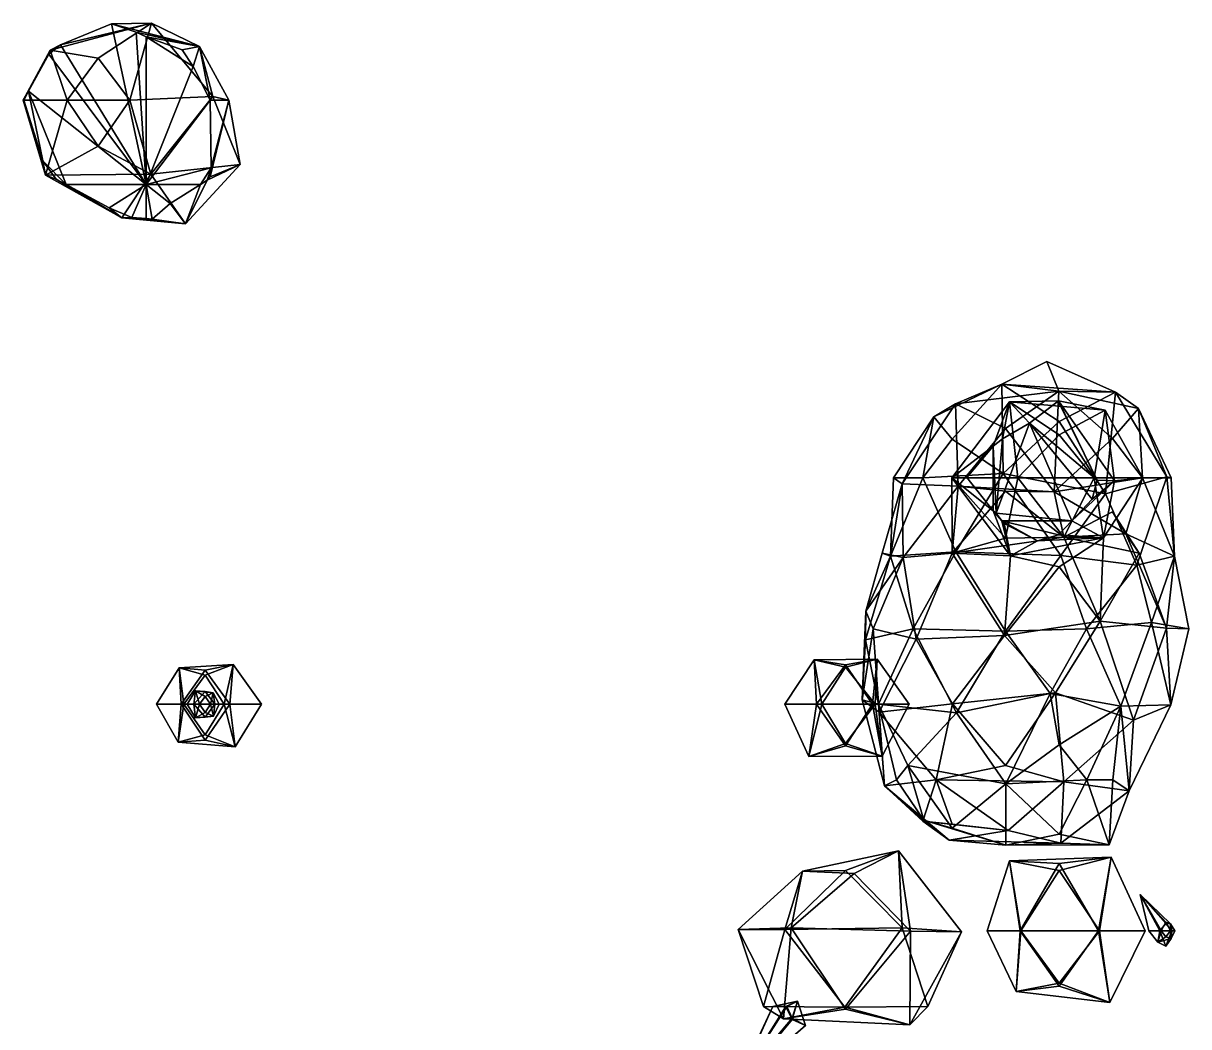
# Model space of a CAD drawing. Extents: x 290095 to 295679, y 4553756 to 4561441.
# Drawn here: x 291591 to 291866.1, y 4554269.5 to 4554506.2 of the extents above; entities that cross this region are included whole.
import ezdxf

# ---------------------------------------------------------------- set-up
doc = ezdxf.new("R2010")
doc.units = 0
doc.layers.add('Au_ppm_Pref_-_0_5', color=7, linetype='CONTINUOUS')

msp = doc.modelspace()

# ---------------------------------------------------------------- linework, layer by layer
at = {"layer": 'Au_ppm_Pref_-_0_5'}
for points in [[(291621.32, 4554506.21, 1870.92), (291599.79, 4554501.14, 1873.28), (291597.41, 4554499.85, 1872.29)], [(291608.73, 4554497.97, 1867.58), (291621.32, 4554506.21, 1870.92), (291597.41, 4554499.85, 1872.29)], [(291621.32, 4554506.21, 1870.92), (291611.83, 4554506.11, 1875.64), (291599.79, 4554501.14, 1873.28)], [(291599.79, 4554501.14, 1873.28), (291611.83, 4554506.11, 1875.64), (291620, 4554468.19, 1875.27)], [(291616.18, 4554488.06, 1867.37), (291621.32, 4554506.21, 1870.92), (291608.73, 4554497.97, 1867.58)], [(291611.83, 4554506.11, 1875.64), (291621.32, 4554506.21, 1870.92), (291632.61, 4554500.7, 1875.72)], [(291611.83, 4554506.11, 1875.64), (291617.68, 4554504.1, 1876.57), (291620, 4554468.19, 1875.27)], [(291611.83, 4554506.11, 1875.64), (291632.61, 4554500.7, 1875.72), (291617.68, 4554504.1, 1876.57)], [(291635.74, 4554488.94, 1869.77), (291621.32, 4554506.21, 1870.92), (291616.18, 4554488.06, 1867.37)], [(291632.61, 4554500.7, 1875.72), (291621.32, 4554506.21, 1870.92), (291635.74, 4554488.94, 1869.77)], [(291617.68, 4554504.1, 1876.57), (291620, 4554503, 1876.93), (291620, 4554468.19, 1875.27)], [(291632.61, 4554500.7, 1875.72), (291620, 4554503, 1876.93), (291617.68, 4554504.1, 1876.57)], [(291628.54, 4554499.94, 1877.39), (291631.1, 4554496.03, 1877.38), (291620, 4554503, 1876.93)], [(291620, 4554468.19, 1875.27), (291620, 4554503, 1876.93), (291631.1, 4554496.03, 1877.38)], [(291632.61, 4554500.7, 1875.72), (291628.54, 4554499.94, 1877.39), (291620, 4554503, 1876.93)], [(291597.05, 4554498.89, 1872.69), (291599.79, 4554501.14, 1873.28), (291620, 4554468.19, 1875.27)], [(291597.41, 4554499.85, 1872.29), (291599.79, 4554501.14, 1873.28), (291597.05, 4554498.89, 1872.69)], [(291628.54, 4554499.94, 1877.39), (291632.61, 4554500.7, 1875.72), (291631.1, 4554496.03, 1877.38)], [(291635.16, 4554488.06, 1877.29), (291631.1, 4554496.03, 1877.38), (291632.61, 4554500.7, 1875.72)], [(291635.16, 4554488.06, 1877.29), (291632.61, 4554500.7, 1875.72), (291639.56, 4554488.06, 1875.35)], [(291632.61, 4554500.7, 1875.72), (291635.74, 4554488.94, 1869.77), (291639.56, 4554488.06, 1875.35)], [(291597.41, 4554499.85, 1872.29), (291592.28, 4554490.19, 1871.44), (291591.04, 4554488.06, 1870.89)], [(291597.41, 4554499.85, 1872.29), (291591.04, 4554488.06, 1870.89), (291601.41, 4554488.06, 1867.44)], [(291597.41, 4554499.85, 1872.29), (291597.05, 4554498.89, 1872.69), (291592.28, 4554490.19, 1871.44)], [(291620, 4554468.19, 1875.27), (291592.28, 4554490.19, 1871.44), (291597.05, 4554498.89, 1872.69)], [(291597.41, 4554499.85, 1872.29), (291601.41, 4554488.06, 1867.44), (291608.73, 4554497.97, 1867.58)], [(291616.18, 4554488.06, 1867.37), (291608.73, 4554497.97, 1867.58), (291601.41, 4554488.06, 1867.44)], [(291631.1, 4554496.03, 1877.38), (291635.16, 4554488.06, 1877.29), (291620, 4554468.19, 1875.27)], [(291592.28, 4554490.19, 1871.44), (291591.17, 4554488.05, 1871.34), (291591.04, 4554488.06, 1870.89)], [(291592.28, 4554490.19, 1871.44), (291595.62, 4554473.74, 1872.15), (291591.17, 4554488.05, 1871.34)], [(291592.28, 4554490.19, 1871.44), (291601.19, 4554468.19, 1872.94), (291595.62, 4554473.74, 1872.15)], [(291620, 4554468.19, 1875.27), (291601.19, 4554468.19, 1872.94), (291592.28, 4554490.19, 1871.44)], [(291591.17, 4554488.05, 1871.34), (291595.62, 4554473.74, 1872.15), (291591.04, 4554488.06, 1870.89)], [(291596.26, 4554470.38, 1870.94), (291591.04, 4554488.06, 1870.89), (291595.62, 4554473.74, 1872.15)], [(291591.04, 4554488.06, 1870.89), (291596.26, 4554470.38, 1870.94), (291601.41, 4554488.06, 1867.44)], [(291596.26, 4554470.38, 1870.94), (291608.73, 4554477.2, 1867.27), (291601.41, 4554488.06, 1867.44)], [(291616.18, 4554488.06, 1867.37), (291601.41, 4554488.06, 1867.44), (291608.73, 4554477.2, 1867.27)], [(291616.18, 4554488.06, 1867.37), (291608.73, 4554477.2, 1867.27), (291621.17, 4554470.58, 1868.27)], [(291621.17, 4554470.58, 1868.27), (291635.74, 4554488.94, 1869.77), (291616.18, 4554488.06, 1867.37)], [(291620, 4554468.19, 1875.27), (291635.16, 4554488.06, 1877.29), (291635.36, 4554472.13, 1876.55)], [(291635.74, 4554488.94, 1869.77), (291621.17, 4554470.58, 1868.27), (291642.24, 4554472.89, 1870.89)], [(291635.14, 4554470.02, 1876.43), (291635.36, 4554472.13, 1876.55), (291639.56, 4554488.06, 1875.35)], [(291635.14, 4554470.02, 1876.43), (291639.56, 4554488.06, 1875.35), (291642.24, 4554472.89, 1870.89)], [(291635.16, 4554488.06, 1877.29), (291639.56, 4554488.06, 1875.35), (291635.36, 4554472.13, 1876.55)], [(291635.74, 4554488.94, 1869.77), (291642.24, 4554472.89, 1870.89), (291639.56, 4554488.06, 1875.35)], [(291596.26, 4554470.38, 1870.94), (291621.17, 4554470.58, 1868.27), (291608.73, 4554477.2, 1867.27)], [(291595.62, 4554473.74, 1872.15), (291601.19, 4554468.19, 1872.94), (291598.76, 4554469.45, 1872.62)], [(291598.76, 4554469.45, 1872.62), (291596.26, 4554470.38, 1870.94), (291595.62, 4554473.74, 1872.15)], [(291629.35, 4554458.9, 1870.89), (291642.24, 4554472.89, 1870.89), (291621.17, 4554470.58, 1868.27)], [(291629.35, 4554458.9, 1870.89), (291634.42, 4554469.17, 1876.34), (291642.24, 4554472.89, 1870.89)], [(291635.14, 4554470.02, 1876.43), (291642.24, 4554472.89, 1870.89), (291634.42, 4554469.17, 1876.34)], [(291596.26, 4554470.38, 1870.94), (291614.31, 4554460.32, 1870.89), (291621.17, 4554470.58, 1868.27)], [(291598.76, 4554469.45, 1872.62), (291614.31, 4554460.32, 1870.89), (291596.26, 4554470.38, 1870.94)], [(291614.31, 4554460.32, 1870.89), (291629.35, 4554458.9, 1870.89), (291621.17, 4554470.58, 1868.27)], [(291620, 4554468.19, 1875.27), (291635.36, 4554472.13, 1876.55), (291632.83, 4554468.19, 1876.18)], [(291635.36, 4554472.13, 1876.55), (291634.42, 4554469.17, 1876.34), (291632.83, 4554468.19, 1876.18)], [(291635.14, 4554470.02, 1876.43), (291634.42, 4554469.17, 1876.34), (291635.36, 4554472.13, 1876.55)], [(291601.19, 4554468.19, 1872.94), (291614.31, 4554460.32, 1870.89), (291598.76, 4554469.45, 1872.62)], [(291611.29, 4554462.68, 1873.35), (291601.19, 4554468.19, 1872.94), (291620, 4554468.19, 1875.27)], [(291611.29, 4554462.68, 1873.35), (291614.31, 4554460.32, 1870.89), (291601.19, 4554468.19, 1872.94)], [(291616.64, 4554460.41, 1873.66), (291611.29, 4554462.68, 1873.35), (291620, 4554468.19, 1875.27)], [(291620, 4554460.14, 1874.04), (291616.64, 4554460.41, 1873.66), (291620, 4554468.19, 1875.27)], [(291621.47, 4554460.02, 1874.23), (291620, 4554460.14, 1874.04), (291620, 4554468.19, 1875.27)], [(291625.68, 4554463.68, 1875.39), (291621.47, 4554460.02, 1874.23), (291620, 4554468.19, 1875.27)], [(291632.83, 4554468.19, 1876.18), (291625.68, 4554463.68, 1875.39), (291620, 4554468.19, 1875.27)], [(291625.68, 4554463.68, 1875.39), (291632.83, 4554468.19, 1876.18), (291629.35, 4554458.9, 1870.89)], [(291629.35, 4554458.9, 1870.89), (291632.83, 4554468.19, 1876.18), (291634.42, 4554469.17, 1876.34)], [(291614.31, 4554460.32, 1870.89), (291611.29, 4554462.68, 1873.35), (291616.64, 4554460.41, 1873.66)], [(291629.35, 4554458.9, 1870.89), (291621.47, 4554460.02, 1874.23), (291625.68, 4554463.68, 1875.39)], [(291614.31, 4554460.32, 1870.89), (291616.64, 4554460.41, 1873.66), (291629.35, 4554458.9, 1870.89)], [(291616.64, 4554460.41, 1873.66), (291620, 4554460.14, 1874.04), (291629.35, 4554458.9, 1870.89)], [(291620, 4554460.14, 1874.04), (291621.47, 4554460.02, 1874.23), (291629.35, 4554458.9, 1870.89)], [(291832.62, 4554426.39, 1866.32), (291835.49, 4554419.42, 1872.3), (291821.99, 4554421.06, 1863.96)], [(291832.62, 4554426.39, 1866.32), (291821.99, 4554421.06, 1863.96), (291848.87, 4554419.2, 1864.2)], [(291835.49, 4554419.42, 1872.3), (291832.62, 4554426.39, 1866.32), (291848.87, 4554419.2, 1864.2)], [(291811.11, 4554416.42, 1870.69), (291805.95, 4554413.34, 1864.95), (291821.99, 4554421.06, 1863.96)], [(291810.31, 4554408.11, 1861.9), (291821.99, 4554421.06, 1863.96), (291805.95, 4554413.34, 1864.95)], [(291822.33, 4554399.95, 1860.96), (291821.99, 4554421.06, 1863.96), (291810.31, 4554408.11, 1861.9)], [(291821.99, 4554421.06, 1863.96), (291835.49, 4554419.42, 1872.3), (291811.11, 4554416.42, 1870.69)], [(291835.51, 4554412.24, 1860.52), (291821.99, 4554421.06, 1863.96), (291822.33, 4554399.95, 1860.96)], [(291821.99, 4554421.06, 1863.96), (291835.51, 4554412.24, 1860.52), (291848.87, 4554419.2, 1864.2)], [(291835.49, 4554419.42, 1872.3), (291822.91, 4554410.6, 1874.76), (291811.11, 4554416.42, 1870.69)], [(291834.4, 4554395.68, 1875.1), (291822.91, 4554410.6, 1874.76), (291835.49, 4554419.42, 1872.3)], [(291834.4, 4554395.68, 1875.1), (291835.49, 4554419.42, 1872.3), (291848.11, 4554408.28, 1873.99)], [(291848.11, 4554408.28, 1873.99), (291835.49, 4554419.42, 1872.3), (291854.26, 4554415.29, 1869.93)], [(291854.26, 4554415.29, 1869.93), (291835.49, 4554419.42, 1872.3), (291848.87, 4554419.2, 1864.2)], [(291846.49, 4554395.18, 1861.04), (291848.87, 4554419.2, 1864.2), (291835.51, 4554412.24, 1860.52)], [(291860.98, 4554399.23, 1864.91), (291848.87, 4554419.2, 1864.2), (291846.49, 4554395.18, 1861.04)], [(291854.26, 4554415.29, 1869.93), (291848.87, 4554419.2, 1864.2), (291860.98, 4554399.23, 1864.91)], [(291798.5, 4554397.54, 1870.34), (291811.11, 4554416.42, 1870.69), (291811.68, 4554397, 1876.24)], [(291811.11, 4554416.42, 1870.69), (291798.5, 4554397.54, 1870.34), (291805.95, 4554413.34, 1864.95)], [(291810.24, 4554399, 1888.71), (291823.85, 4554416.9, 1888.63), (291820, 4554406.41, 1891.64)], [(291825.76, 4554398.97, 1884.11), (291823.85, 4554416.9, 1888.63), (291810.24, 4554399, 1888.71)], [(291811.11, 4554416.42, 1870.69), (291822.91, 4554410.6, 1874.76), (291811.68, 4554397, 1876.24)], [(291820, 4554406.41, 1891.64), (291823.85, 4554416.9, 1888.63), (291822.15, 4554408.19, 1892.2)], [(291822.15, 4554408.19, 1892.2), (291823.85, 4554416.9, 1888.63), (291828.51, 4554411.85, 1893.86)], [(291823.85, 4554416.9, 1888.63), (291835.38, 4554417.16, 1894.94), (291828.51, 4554411.85, 1893.86)], [(291835.38, 4554417.16, 1894.94), (291823.85, 4554416.9, 1888.63), (291846.39, 4554414.89, 1889.96)], [(291825.76, 4554398.97, 1884.11), (291835.51, 4554409.08, 1885.34), (291823.85, 4554416.9, 1888.63)], [(291835.51, 4554409.08, 1885.34), (291846.39, 4554414.89, 1889.96), (291823.85, 4554416.9, 1888.63)], [(291828.51, 4554411.85, 1893.86), (291835.38, 4554417.16, 1894.94), (291835.3, 4554417.07, 1894.94)], [(291844.54, 4554398.39, 1895.06), (291828.51, 4554411.85, 1893.86), (291835.3, 4554417.07, 1894.94)], [(291835.3, 4554417.07, 1894.94), (291835.38, 4554417.16, 1894.94), (291844.54, 4554398.39, 1895.06)], [(291835.38, 4554417.16, 1894.94), (291848.6, 4554398.26, 1894.92), (291844.54, 4554398.39, 1895.06)], [(291846.39, 4554414.89, 1889.96), (291848.6, 4554398.26, 1894.92), (291835.38, 4554417.16, 1894.94)], [(291855.25, 4554398.97, 1874.25), (291848.11, 4554408.28, 1873.99), (291854.26, 4554415.29, 1869.93)], [(291855.25, 4554398.97, 1874.25), (291854.26, 4554415.29, 1869.93), (291861.99, 4554398.97, 1870.89)], [(291861.99, 4554398.97, 1870.89), (291854.26, 4554415.29, 1869.93), (291860.98, 4554399.23, 1864.91)], [(291796.46, 4554398.97, 1864.95), (291805.95, 4554413.34, 1864.95), (291798.5, 4554397.54, 1870.34)], [(291796.46, 4554398.97, 1864.95), (291803.36, 4554398.97, 1861.67), (291805.95, 4554413.34, 1864.95)], [(291805.95, 4554413.34, 1864.95), (291803.36, 4554398.97, 1861.67), (291810.31, 4554408.11, 1861.9)], [(291846.49, 4554395.18, 1861.04), (291835.51, 4554412.24, 1860.52), (291822.33, 4554399.95, 1860.96)], [(291843.81, 4554398.97, 1884.79), (291846.39, 4554414.89, 1889.96), (291835.51, 4554409.08, 1885.34)], [(291843.81, 4554398.97, 1884.79), (291855.33, 4554398.97, 1888.71), (291846.39, 4554414.89, 1889.96)], [(291846.39, 4554414.89, 1889.96), (291855.33, 4554398.97, 1888.71), (291848.6, 4554398.26, 1894.92)], [(291834.4, 4554395.68, 1875.1), (291811.68, 4554397, 1876.24), (291822.91, 4554410.6, 1874.76)], [(291838.52, 4554388.82, 1893.84), (291820.66, 4554390.61, 1891.8), (291828.51, 4554411.85, 1893.86)], [(291820.66, 4554390.61, 1891.8), (291822.15, 4554408.19, 1892.2), (291828.51, 4554411.85, 1893.86)], [(291843.32, 4554393.94, 1894.68), (291838.52, 4554388.82, 1893.84), (291828.51, 4554411.85, 1893.86)], [(291843.32, 4554393.94, 1894.68), (291828.51, 4554411.85, 1893.86), (291844.54, 4554398.39, 1895.06)], [(291810.31, 4554408.11, 1861.9), (291803.36, 4554398.97, 1861.67), (291822.33, 4554399.95, 1860.96)], [(291820, 4554406.41, 1891.64), (291822.15, 4554408.19, 1892.2), (291820.66, 4554390.61, 1891.8)], [(291843.81, 4554398.97, 1884.79), (291835.51, 4554409.08, 1885.34), (291825.76, 4554398.97, 1884.11)], [(291834.4, 4554395.68, 1875.1), (291848.11, 4554408.28, 1873.99), (291855.25, 4554398.97, 1874.25)], [(291813.76, 4554399.06, 1891.2), (291810.24, 4554399, 1888.71), (291820, 4554406.41, 1891.64)], [(291813.76, 4554399.06, 1891.2), (291820, 4554406.41, 1891.64), (291820, 4554391.19, 1891.62)], [(291820, 4554391.19, 1891.62), (291820, 4554406.41, 1891.64), (291820.66, 4554390.61, 1891.8)], [(291795.73, 4554380.45, 1864.16), (291796.46, 4554398.97, 1864.95), (291798.5, 4554397.54, 1870.34)], [(291796.46, 4554398.97, 1864.95), (291795.73, 4554380.45, 1864.16), (291803.36, 4554398.97, 1861.67)], [(291811.19, 4554381.49, 1860.68), (291803.36, 4554398.97, 1861.67), (291795.73, 4554380.45, 1864.16)], [(291822.33, 4554399.95, 1860.96), (291803.36, 4554398.97, 1861.67), (291811.19, 4554381.49, 1860.68)], [(291813.76, 4554399.06, 1891.2), (291820, 4554391.19, 1891.62), (291810.24, 4554399, 1888.71)], [(291820, 4554391.19, 1891.62), (291824.07, 4554380.56, 1889.14), (291810.24, 4554399, 1888.71)], [(291825.76, 4554398.97, 1884.11), (291810.24, 4554399, 1888.71), (291822.91, 4554384.71, 1887.52)], [(291810.3, 4554381.16, 1882.76), (291822.91, 4554384.71, 1887.52), (291810.24, 4554399, 1888.71)], [(291810.3, 4554381.16, 1882.76), (291810.24, 4554399, 1888.71), (291824.07, 4554380.56, 1889.14)], [(291822.33, 4554399.95, 1860.96), (291811.19, 4554381.49, 1860.68), (291835.91, 4554380.62, 1860.99)], [(291846.49, 4554395.18, 1861.04), (291822.33, 4554399.95, 1860.96), (291835.91, 4554380.62, 1860.99)], [(291836.66, 4554384.93, 1882.54), (291825.76, 4554398.97, 1884.11), (291822.91, 4554384.71, 1887.52)], [(291843.81, 4554398.97, 1884.79), (291825.76, 4554398.97, 1884.11), (291836.66, 4554384.93, 1882.54)], [(291834.4, 4554395.68, 1875.1), (291855.25, 4554398.97, 1874.25), (291851.26, 4554385.75, 1876.83)], [(291843.81, 4554398.97, 1884.79), (291836.66, 4554384.93, 1882.54), (291845.99, 4554384.79, 1888.92)], [(291843.81, 4554398.97, 1884.79), (291845.99, 4554384.79, 1888.92), (291855.33, 4554398.97, 1888.71)], [(291845.99, 4554384.79, 1888.92), (291848.6, 4554398.26, 1894.92), (291855.33, 4554398.97, 1888.71)], [(291846.49, 4554395.18, 1861.04), (291853.92, 4554378.39, 1863.06), (291860.98, 4554399.23, 1864.91)], [(291851.26, 4554385.75, 1876.83), (291855.25, 4554398.97, 1874.25), (291862.77, 4554380.49, 1870.68)], [(291862.77, 4554380.49, 1870.68), (291860.98, 4554399.23, 1864.91), (291853.92, 4554378.39, 1863.06)], [(291855.25, 4554398.97, 1874.25), (291861.99, 4554398.97, 1870.89), (291862.77, 4554380.49, 1870.68)], [(291861.99, 4554398.97, 1870.89), (291860.98, 4554399.23, 1864.91), (291862.77, 4554380.49, 1870.68)], [(291798.5, 4554397.54, 1870.34), (291798.72, 4554380.19, 1876.5), (291793.78, 4554381.15, 1870.89)], [(291798.5, 4554397.54, 1870.34), (291793.78, 4554381.15, 1870.89), (291795.73, 4554380.45, 1864.16)], [(291811.68, 4554397, 1876.24), (291798.72, 4554380.19, 1876.5), (291798.5, 4554397.54, 1870.34)], [(291811.68, 4554397, 1876.24), (291810.3, 4554381.16, 1882.76), (291798.72, 4554380.19, 1876.5)], [(291822.91, 4554395.82, 1881.72), (291810.3, 4554381.16, 1882.76), (291811.68, 4554397, 1876.24)], [(291836.66, 4554384.93, 1882.54), (291810.3, 4554381.16, 1882.76), (291822.91, 4554395.82, 1881.72)], [(291834.4, 4554395.68, 1875.1), (291822.91, 4554395.82, 1881.72), (291811.68, 4554397, 1876.24)], [(291834.4, 4554395.68, 1875.1), (291836.66, 4554384.93, 1882.54), (291822.91, 4554395.82, 1881.72)], [(291836.66, 4554384.93, 1882.54), (291834.4, 4554395.68, 1875.1), (291851.26, 4554385.75, 1876.83)], [(291838.52, 4554388.82, 1893.84), (291848.6, 4554398.26, 1894.92), (291845.99, 4554384.79, 1888.92)], [(291838.52, 4554388.82, 1893.84), (291843.32, 4554393.94, 1894.68), (291848.6, 4554398.26, 1894.92)], [(291848.6, 4554398.26, 1894.92), (291843.32, 4554393.94, 1894.68), (291844.54, 4554398.39, 1895.06)], [(291846.49, 4554395.18, 1861.04), (291835.91, 4554380.62, 1860.99), (291853.92, 4554378.39, 1863.06)], [(291822.05, 4554388.82, 1891.87), (291824.07, 4554380.56, 1889.14), (291820, 4554391.19, 1891.62)], [(291822.05, 4554388.82, 1891.87), (291820, 4554391.19, 1891.62), (291820.66, 4554390.61, 1891.8)], [(291838.52, 4554388.82, 1893.84), (291822.05, 4554388.82, 1891.87), (291820.66, 4554390.61, 1891.8)], [(291848.11, 4554390.93, 1880.09), (291836.66, 4554384.93, 1882.54), (291851.26, 4554385.75, 1876.83)], [(291848.11, 4554390.93, 1880.09), (291854.43, 4554381.15, 1879.81), (291836.66, 4554384.93, 1882.54)], [(291848.11, 4554390.93, 1880.09), (291851.26, 4554385.75, 1876.83), (291854.43, 4554381.15, 1879.81)], [(291835.37, 4554385.53, 1893.32), (291830.42, 4554384.12, 1892.67), (291822.05, 4554388.82, 1891.87)], [(291830.42, 4554384.12, 1892.67), (291822.56, 4554388.17, 1891.9), (291822.05, 4554388.82, 1891.87)], [(291835.37, 4554385.53, 1893.32), (291822.05, 4554388.82, 1891.87), (291838.52, 4554388.82, 1893.84)], [(291822.56, 4554388.17, 1891.9), (291824.07, 4554380.56, 1889.14), (291822.05, 4554388.82, 1891.87)], [(291824.07, 4554380.56, 1889.14), (291822.56, 4554388.17, 1891.9), (291830.42, 4554384.12, 1892.67)], [(291845.99, 4554384.79, 1888.92), (291835.37, 4554385.53, 1893.32), (291838.52, 4554388.82, 1893.84)], [(291836.66, 4554384.93, 1882.54), (291822.91, 4554384.71, 1887.52), (291810.3, 4554381.16, 1882.76)], [(291845.99, 4554384.79, 1888.92), (291824.07, 4554380.56, 1889.14), (291830.42, 4554384.12, 1892.67)], [(291835.51, 4554377.98, 1883.82), (291824.07, 4554380.56, 1889.14), (291845.99, 4554384.79, 1888.92)], [(291845.99, 4554384.79, 1888.92), (291830.42, 4554384.12, 1892.67), (291835.37, 4554385.53, 1893.32)], [(291835.51, 4554377.98, 1883.82), (291845.99, 4554384.79, 1888.92), (291845.23, 4554365.16, 1882.15)], [(291836.66, 4554384.93, 1882.54), (291845.23, 4554365.16, 1882.15), (291845.99, 4554384.79, 1888.92)], [(291845.23, 4554365.16, 1882.15), (291836.66, 4554384.93, 1882.54), (291854.43, 4554381.15, 1879.81)], [(291854.43, 4554381.15, 1879.81), (291851.26, 4554385.75, 1876.83), (291860.87, 4554363.46, 1877.19)], [(291851.26, 4554385.75, 1876.83), (291862.77, 4554380.49, 1870.68), (291860.87, 4554363.46, 1877.19)], [(291789.95, 4554367.52, 1870.89), (291789.84, 4554360.71, 1865.47), (291795.73, 4554380.45, 1864.16)], [(291801.08, 4554363.34, 1860.59), (291795.73, 4554380.45, 1864.16), (291789.84, 4554360.71, 1865.47)], [(291789.95, 4554367.52, 1870.89), (291793.78, 4554381.15, 1870.89), (291798.72, 4554380.19, 1876.5)], [(291793.78, 4554381.15, 1870.89), (291789.95, 4554367.52, 1870.89), (291795.73, 4554380.45, 1864.16)], [(291789.95, 4554367.52, 1870.89), (291798.72, 4554380.19, 1876.5), (291791.63, 4554363.34, 1875.44)], [(291801.81, 4554360.89, 1881.64), (291791.63, 4554363.34, 1875.44), (291798.72, 4554380.19, 1876.5)], [(291811.19, 4554381.49, 1860.68), (291795.73, 4554380.45, 1864.16), (291801.08, 4554363.34, 1860.59)], [(291798.72, 4554380.19, 1876.5), (291810.3, 4554381.16, 1882.76), (291801.81, 4554360.89, 1881.64)], [(291811.19, 4554381.49, 1860.68), (291801.08, 4554363.34, 1860.59), (291822.86, 4554362.81, 1861.24)], [(291801.81, 4554360.89, 1881.64), (291810.3, 4554381.16, 1882.76), (291822.66, 4554361.72, 1884.74)], [(291810.3, 4554381.16, 1882.76), (291824.07, 4554380.56, 1889.14), (291822.66, 4554361.72, 1884.74)], [(291811.19, 4554381.49, 1860.68), (291822.86, 4554362.81, 1861.24), (291835.91, 4554380.62, 1860.99)], [(291824.07, 4554380.56, 1889.14), (291835.51, 4554377.98, 1883.82), (291822.66, 4554361.72, 1884.74)], [(291835.91, 4554380.62, 1860.99), (291822.86, 4554362.81, 1861.24), (291842.01, 4554363.34, 1861.88)], [(291835.91, 4554380.62, 1860.99), (291842.01, 4554363.34, 1861.88), (291853.92, 4554378.39, 1863.06)], [(291845.23, 4554365.16, 1882.15), (291854.43, 4554381.15, 1879.81), (291860.87, 4554363.46, 1877.19)], [(291857.37, 4554364.81, 1865.19), (291862.77, 4554380.49, 1870.68), (291853.92, 4554378.39, 1863.06)], [(291866.12, 4554363.34, 1870.89), (291862.77, 4554380.49, 1870.68), (291857.37, 4554364.81, 1865.19)], [(291862.77, 4554380.49, 1870.68), (291866.12, 4554363.34, 1870.89), (291860.87, 4554363.46, 1877.19)], [(291822.66, 4554361.72, 1884.74), (291835.51, 4554377.98, 1883.82), (291845.23, 4554365.16, 1882.15)], [(291857.37, 4554364.81, 1865.19), (291853.92, 4554378.39, 1863.06), (291842.01, 4554363.34, 1861.88)], [(291789.01, 4554346.6, 1870.79), (291789.95, 4554367.52, 1870.89), (291791.63, 4554363.34, 1875.44)], [(291789.95, 4554367.52, 1870.89), (291789.01, 4554346.6, 1870.79), (291789.84, 4554360.71, 1865.47)], [(291789.01, 4554346.6, 1870.79), (291791.63, 4554363.34, 1875.44), (291793.07, 4554343.66, 1877.81)], [(291792.94, 4554345.58, 1863.61), (291801.08, 4554363.34, 1860.59), (291789.84, 4554360.71, 1865.47)], [(291801.81, 4554360.89, 1881.64), (291793.07, 4554343.66, 1877.81), (291791.63, 4554363.34, 1875.44)], [(291811.28, 4554343.5, 1859.56), (291801.08, 4554363.34, 1860.59), (291792.94, 4554345.58, 1863.61)], [(291822.86, 4554362.81, 1861.24), (291801.08, 4554363.34, 1860.59), (291811.28, 4554343.5, 1859.56)], [(291833.46, 4554348.11, 1860.84), (291822.86, 4554362.81, 1861.24), (291811.28, 4554343.5, 1859.56)], [(291822.66, 4554361.72, 1884.74), (291845.23, 4554365.16, 1882.15), (291834.65, 4554348.21, 1881.78)], [(291833.46, 4554348.11, 1860.84), (291842.01, 4554363.34, 1861.88), (291822.86, 4554362.81, 1861.24)], [(291833.46, 4554348.11, 1860.84), (291850.12, 4554345.12, 1863.96), (291842.01, 4554363.34, 1861.88)], [(291853.08, 4554341.79, 1877.98), (291834.65, 4554348.21, 1881.78), (291845.23, 4554365.16, 1882.15)], [(291842.01, 4554363.34, 1861.88), (291850.12, 4554345.12, 1863.96), (291857.37, 4554364.81, 1865.19)], [(291853.08, 4554341.79, 1877.98), (291845.23, 4554365.16, 1882.15), (291860.87, 4554363.46, 1877.19)], [(291861.89, 4554345.36, 1870.5), (291857.37, 4554364.81, 1865.19), (291850.12, 4554345.12, 1863.96)], [(291860.87, 4554363.46, 1877.19), (291861.89, 4554345.36, 1870.5), (291853.08, 4554341.79, 1877.98)], [(291857.37, 4554364.81, 1865.19), (291861.89, 4554345.36, 1870.5), (291866.12, 4554363.34, 1870.89)], [(291860.87, 4554363.46, 1877.19), (291866.12, 4554363.34, 1870.89), (291861.89, 4554345.36, 1870.5)], [(291792.94, 4554345.58, 1863.61), (291789.84, 4554360.71, 1865.47), (291789.01, 4554346.6, 1870.79)], [(291810.39, 4554345.65, 1882.38), (291793.07, 4554343.66, 1877.81), (291801.81, 4554360.89, 1881.64)], [(291810.39, 4554345.65, 1882.38), (291801.81, 4554360.89, 1881.64), (291822.66, 4554361.72, 1884.74)], [(291834.65, 4554348.21, 1881.78), (291810.39, 4554345.65, 1882.38), (291822.66, 4554361.72, 1884.74)], [(291627.82, 4554354.15, 1752.1), (291640.54, 4554354.88, 1752.1), (291633.93, 4554352.4, 1754.39)], [(291640.54, 4554354.88, 1752.1), (291627.82, 4554354.15, 1752.1), (291633.93, 4554353.6, 1749.41)], [(291640.54, 4554354.88, 1752.1), (291638.45, 4554345.52, 1754.23), (291633.93, 4554352.4, 1754.39)], [(291640.54, 4554354.88, 1752.1), (291633.93, 4554353.6, 1749.41), (291639.76, 4554345.52, 1749.35)], [(291640.54, 4554354.88, 1752.1), (291647.25, 4554345.52, 1752.1), (291638.45, 4554345.52, 1754.23)], [(291647.25, 4554345.52, 1752.1), (291640.54, 4554354.88, 1752.1), (291639.76, 4554345.52, 1749.35)], [(291770.8, 4554345.52, 1787.74), (291777.7, 4554356.01, 1787.74), (291778.29, 4554345.52, 1790.96)], [(291777.7, 4554356.01, 1787.74), (291770.8, 4554345.52, 1787.74), (291779.55, 4554345.52, 1785.11)], [(291777.7, 4554356.01, 1787.74), (291792.62, 4554356.14, 1787.74), (291785.12, 4554354.86, 1790.85)], [(291792.62, 4554356.14, 1787.74), (291777.7, 4554356.01, 1787.74), (291785.12, 4554354.29, 1784.81)], [(291777.7, 4554356.01, 1787.74), (291785.12, 4554354.86, 1790.85), (291778.29, 4554345.52, 1790.96)], [(291777.7, 4554356.01, 1787.74), (291779.55, 4554345.52, 1785.11), (291785.12, 4554354.29, 1784.81)], [(291791.49, 4554345.52, 1790.74), (291778.29, 4554345.52, 1790.96), (291785.12, 4554354.86, 1790.85)], [(291791.49, 4554345.52, 1790.74), (291785.12, 4554354.86, 1790.85), (291792.62, 4554356.14, 1787.74)], [(291792.62, 4554356.14, 1787.74), (291785.12, 4554354.29, 1784.81), (291792.1, 4554345.52, 1784.44)], [(291791.49, 4554345.52, 1790.74), (291792.62, 4554356.14, 1787.74), (291800.17, 4554345.52, 1787.74)], [(291800.17, 4554345.52, 1787.74), (291792.62, 4554356.14, 1787.74), (291792.1, 4554345.52, 1784.44)], [(291628.33, 4554345.52, 1749.46), (291627.82, 4554354.15, 1752.1), (291622.45, 4554345.52, 1752.1)], [(291622.45, 4554345.52, 1752.1), (291627.82, 4554354.15, 1752.1), (291628.92, 4554345.52, 1754.46)], [(291628.33, 4554345.52, 1749.46), (291633.93, 4554353.6, 1749.41), (291627.82, 4554354.15, 1752.1)], [(291627.82, 4554354.15, 1752.1), (291633.93, 4554352.4, 1754.39), (291628.92, 4554345.52, 1754.46)], [(291628.33, 4554345.52, 1749.46), (291639.76, 4554345.52, 1749.35), (291633.93, 4554353.6, 1749.41)], [(291638.45, 4554345.52, 1754.23), (291628.92, 4554345.52, 1754.46), (291633.93, 4554352.4, 1754.39)], [(291785.12, 4554354.29, 1784.81), (291779.55, 4554345.52, 1785.11), (291792.1, 4554345.52, 1784.44)], [(291631.3, 4554345.52, 1727.1), (291631.68, 4554348.7, 1728.34), (291629.71, 4554345.52, 1728.34)], [(291629.71, 4554345.52, 1728.34), (291631.68, 4554348.7, 1728.34), (291632.63, 4554345.52, 1728.96)], [(291631.3, 4554345.52, 1727.1), (291633.93, 4554348.51, 1727.35), (291631.68, 4554348.7, 1728.34)], [(291631.3, 4554345.52, 1727.1), (291636.28, 4554345.52, 1727.23), (291633.93, 4554348.51, 1727.35)], [(291631.68, 4554348.7, 1728.34), (291633.93, 4554347.35, 1728.95), (291632.63, 4554345.52, 1728.96)], [(291631.68, 4554348.7, 1728.34), (291635.82, 4554348.2, 1728.34), (291633.93, 4554347.35, 1728.95)], [(291635.82, 4554348.2, 1728.34), (291631.68, 4554348.7, 1728.34), (291633.93, 4554348.51, 1727.35)], [(291635.23, 4554345.52, 1728.96), (291632.63, 4554345.52, 1728.96), (291633.93, 4554347.35, 1728.95)], [(291635.82, 4554348.2, 1728.34), (291633.93, 4554348.51, 1727.35), (291636.28, 4554345.52, 1727.23)], [(291635.82, 4554348.2, 1728.34), (291635.23, 4554345.52, 1728.96), (291633.93, 4554347.35, 1728.95)], [(291635.82, 4554348.2, 1728.34), (291637.29, 4554345.52, 1728.34), (291635.23, 4554345.52, 1728.96)], [(291637.29, 4554345.52, 1728.34), (291635.82, 4554348.2, 1728.34), (291636.28, 4554345.52, 1727.23)], [(291792.94, 4554345.58, 1863.61), (291789.01, 4554346.6, 1870.79), (291794.31, 4554326.29, 1870.84)], [(291789.01, 4554346.6, 1870.79), (291793.07, 4554343.66, 1877.81), (291794.31, 4554326.29, 1870.84)], [(291834.65, 4554348.21, 1881.78), (291822.91, 4554331.12, 1881.63), (291810.39, 4554345.65, 1882.38)], [(291822.98, 4554326.76, 1858.3), (291833.46, 4554348.11, 1860.84), (291811.28, 4554343.5, 1859.56)], [(291834.65, 4554348.21, 1881.78), (291836.67, 4554327.23, 1877.98), (291822.91, 4554331.12, 1881.63)], [(291822.98, 4554326.76, 1858.3), (291835.51, 4554335.95, 1862.2), (291833.46, 4554348.11, 1860.84)], [(291835.51, 4554335.95, 1862.2), (291850.12, 4554345.12, 1863.96), (291833.46, 4554348.11, 1860.84)], [(291834.65, 4554348.21, 1881.78), (291853.08, 4554341.79, 1877.98), (291836.67, 4554327.23, 1877.98)], [(291628.33, 4554345.52, 1749.46), (291622.45, 4554345.52, 1752.1), (291627.63, 4554336.62, 1752.1)], [(291627.63, 4554336.62, 1752.1), (291622.45, 4554345.52, 1752.1), (291628.92, 4554345.52, 1754.46)], [(291628.33, 4554345.52, 1749.46), (291627.63, 4554336.62, 1752.1), (291633.93, 4554337.08, 1749.29)], [(291627.63, 4554336.62, 1752.1), (291628.92, 4554345.52, 1754.46), (291633.93, 4554338.31, 1754.51)], [(291628.33, 4554345.52, 1749.46), (291633.93, 4554337.08, 1749.29), (291639.76, 4554345.52, 1749.35)], [(291633.93, 4554338.31, 1754.51), (291628.92, 4554345.52, 1754.46), (291638.45, 4554345.52, 1754.23)], [(291631.3, 4554345.52, 1727.1), (291629.71, 4554345.52, 1728.34), (291631.65, 4554342.3, 1728.34)], [(291631.65, 4554342.3, 1728.34), (291629.71, 4554345.52, 1728.34), (291632.63, 4554345.52, 1728.96)], [(291631.3, 4554345.52, 1727.1), (291631.65, 4554342.3, 1728.34), (291633.93, 4554342.49, 1727.33)], [(291631.3, 4554345.52, 1727.1), (291633.93, 4554342.49, 1727.33), (291636.28, 4554345.52, 1727.23)], [(291631.65, 4554342.3, 1728.34), (291632.63, 4554345.52, 1728.96), (291633.93, 4554343.62, 1728.98)], [(291635.9, 4554342.73, 1728.34), (291631.65, 4554342.3, 1728.34), (291633.93, 4554343.62, 1728.98)], [(291633.93, 4554343.62, 1728.98), (291632.63, 4554345.52, 1728.96), (291635.23, 4554345.52, 1728.96)], [(291641.03, 4554335.48, 1752.1), (291633.93, 4554338.31, 1754.51), (291638.45, 4554345.52, 1754.23)], [(291641.03, 4554335.48, 1752.1), (291639.76, 4554345.52, 1749.35), (291633.93, 4554337.08, 1749.29)], [(291635.9, 4554342.73, 1728.34), (291633.93, 4554343.62, 1728.98), (291635.23, 4554345.52, 1728.96)], [(291635.9, 4554342.73, 1728.34), (291636.28, 4554345.52, 1727.23), (291633.93, 4554342.49, 1727.33)], [(291637.29, 4554345.52, 1728.34), (291635.9, 4554342.73, 1728.34), (291635.23, 4554345.52, 1728.96)], [(291635.9, 4554342.73, 1728.34), (291637.29, 4554345.52, 1728.34), (291636.28, 4554345.52, 1727.23)], [(291647.25, 4554345.52, 1752.1), (291641.03, 4554335.48, 1752.1), (291638.45, 4554345.52, 1754.23)], [(291641.03, 4554335.48, 1752.1), (291647.25, 4554345.52, 1752.1), (291639.76, 4554345.52, 1749.35)], [(291776.44, 4554333.24, 1787.74), (291770.8, 4554345.52, 1787.74), (291778.29, 4554345.52, 1790.96)], [(291770.8, 4554345.52, 1787.74), (291776.44, 4554333.24, 1787.74), (291779.55, 4554345.52, 1785.11)], [(291776.44, 4554333.24, 1787.74), (291778.29, 4554345.52, 1790.96), (291785.12, 4554335.74, 1791)], [(291776.44, 4554333.24, 1787.74), (291785.12, 4554336.31, 1784.67), (291779.55, 4554345.52, 1785.11)], [(291791.49, 4554345.52, 1790.74), (291785.12, 4554335.74, 1791), (291778.29, 4554345.52, 1790.96)], [(291792.1, 4554345.52, 1784.44), (291779.55, 4554345.52, 1785.11), (291785.12, 4554336.31, 1784.67)], [(291791.49, 4554345.52, 1790.74), (291793.79, 4554333.25, 1787.74), (291785.12, 4554335.74, 1791)], [(291793.79, 4554333.25, 1787.74), (291792.1, 4554345.52, 1784.44), (291785.12, 4554336.31, 1784.67)], [(291791.49, 4554345.52, 1790.74), (291800.17, 4554345.52, 1787.74), (291793.79, 4554333.25, 1787.74)], [(291793.79, 4554333.25, 1787.74), (291800.17, 4554345.52, 1787.74), (291792.1, 4554345.52, 1784.44)], [(291811.28, 4554343.5, 1859.56), (291792.94, 4554345.58, 1863.61), (291799.79, 4554331.1, 1861.12)], [(291799.79, 4554331.1, 1861.12), (291792.94, 4554345.58, 1863.61), (291797.15, 4554327.7, 1864.95)], [(291797.15, 4554327.7, 1864.95), (291792.94, 4554345.58, 1863.61), (291794.31, 4554326.29, 1870.84)], [(291810.39, 4554345.65, 1882.38), (291806.52, 4554327.7, 1878.71), (291793.07, 4554343.66, 1877.81)], [(291793.07, 4554343.66, 1877.81), (291806.52, 4554327.7, 1878.71), (291794.31, 4554326.29, 1870.84)], [(291799.79, 4554331.1, 1861.12), (291822.98, 4554326.76, 1858.3), (291811.28, 4554343.5, 1859.56)], [(291810.39, 4554345.65, 1882.38), (291822.91, 4554331.12, 1881.63), (291806.52, 4554327.7, 1878.71)], [(291835.51, 4554335.95, 1862.2), (291842.11, 4554327.7, 1861.84), (291850.12, 4554345.12, 1863.96)], [(291842.11, 4554327.7, 1861.84), (291848.25, 4554327.7, 1864.95), (291850.12, 4554345.12, 1863.96)], [(291852.05, 4554325.14, 1871.04), (291850.12, 4554345.12, 1863.96), (291848.25, 4554327.7, 1864.95)], [(291861.89, 4554345.36, 1870.5), (291850.12, 4554345.12, 1863.96), (291852.05, 4554325.14, 1871.04)], [(291853.08, 4554341.79, 1877.98), (291861.89, 4554345.36, 1870.5), (291852.05, 4554325.14, 1871.04)], [(291631.65, 4554342.3, 1728.34), (291635.9, 4554342.73, 1728.34), (291633.93, 4554342.49, 1727.33)], [(291853.08, 4554341.79, 1877.98), (291852.05, 4554325.14, 1871.04), (291836.67, 4554327.23, 1877.98)], [(291641.03, 4554335.48, 1752.1), (291627.63, 4554336.62, 1752.1), (291633.93, 4554338.31, 1754.51)], [(291627.63, 4554336.62, 1752.1), (291641.03, 4554335.48, 1752.1), (291633.93, 4554337.08, 1749.29)], [(291776.44, 4554333.24, 1787.74), (291793.79, 4554333.25, 1787.74), (291785.12, 4554336.31, 1784.67)], [(291793.79, 4554333.25, 1787.74), (291776.44, 4554333.24, 1787.74), (291785.12, 4554335.74, 1791)], [(291835.51, 4554335.95, 1862.2), (291822.98, 4554326.76, 1858.3), (291842.11, 4554327.7, 1861.84)], [(291799.79, 4554331.1, 1861.12), (291797.15, 4554327.7, 1864.95), (291803.58, 4554318.17, 1864.95)], [(291810.31, 4554316.31, 1861.15), (291822.98, 4554326.76, 1858.3), (291799.79, 4554331.1, 1861.12)], [(291799.79, 4554331.1, 1861.12), (291803.58, 4554318.17, 1864.95), (291810.31, 4554316.31, 1861.15)], [(291822.91, 4554331.12, 1881.63), (291836.67, 4554327.23, 1877.98), (291806.52, 4554327.7, 1878.71)], [(291803.58, 4554318.17, 1864.95), (291797.15, 4554327.7, 1864.95), (291794.31, 4554326.29, 1870.84)], [(291806.52, 4554327.7, 1878.71), (291803.39, 4554317.91, 1876.83), (291794.31, 4554326.29, 1870.84)], [(291806.52, 4554327.7, 1878.71), (291810.31, 4554317.22, 1880.32), (291803.39, 4554317.91, 1876.83)], [(291806.52, 4554327.7, 1878.71), (291836.67, 4554327.23, 1877.98), (291823.52, 4554315.74, 1876.48)], [(291806.52, 4554327.7, 1878.71), (291823.52, 4554315.74, 1876.48), (291810.31, 4554317.22, 1880.32)], [(291842.11, 4554327.7, 1861.84), (291822.98, 4554326.76, 1858.3), (291835.51, 4554314.85, 1860.66)], [(291823.52, 4554315.74, 1876.48), (291836.67, 4554327.23, 1877.98), (291835.92, 4554312.79, 1870.99)], [(291842.11, 4554327.7, 1861.84), (291835.51, 4554314.85, 1860.66), (291847.32, 4554312.36, 1865.4)], [(291835.92, 4554312.79, 1870.99), (291836.67, 4554327.23, 1877.98), (291852.05, 4554325.14, 1871.04)], [(291842.11, 4554327.7, 1861.84), (291847.32, 4554312.36, 1865.4), (291848.25, 4554327.7, 1864.95)], [(291847.32, 4554312.36, 1865.4), (291852.05, 4554325.14, 1871.04), (291848.25, 4554327.7, 1864.95)], [(291809.62, 4554313.44, 1870.88), (291803.58, 4554318.17, 1864.95), (291794.31, 4554326.29, 1870.84)], [(291794.31, 4554326.29, 1870.84), (291803.39, 4554317.91, 1876.83), (291809.62, 4554313.44, 1870.88)], [(291822.94, 4554312.27, 1864.51), (291822.98, 4554326.76, 1858.3), (291810.31, 4554316.31, 1861.15)], [(291835.51, 4554314.85, 1860.66), (291822.98, 4554326.76, 1858.3), (291822.94, 4554312.27, 1864.51)], [(291835.92, 4554312.79, 1870.99), (291852.05, 4554325.14, 1871.04), (291847.32, 4554312.36, 1865.4)], [(291823.52, 4554315.74, 1876.48), (291803.39, 4554317.91, 1876.83), (291810.31, 4554317.22, 1880.32)], [(291803.39, 4554317.91, 1876.83), (291823.52, 4554315.74, 1876.48), (291809.62, 4554313.44, 1870.88)], [(291822.94, 4554312.27, 1864.51), (291803.58, 4554318.17, 1864.95), (291809.62, 4554313.44, 1870.88)], [(291803.58, 4554318.17, 1864.95), (291822.94, 4554312.27, 1864.51), (291810.31, 4554316.31, 1861.15)], [(291835.92, 4554312.79, 1870.99), (291809.62, 4554313.44, 1870.88), (291823.52, 4554315.74, 1876.48)], [(291822.94, 4554312.27, 1864.51), (291809.62, 4554313.44, 1870.88), (291835.92, 4554312.79, 1870.99)], [(291822.94, 4554312.27, 1864.51), (291847.32, 4554312.36, 1865.4), (291835.51, 4554314.85, 1860.66)], [(291785.12, 4554306.33, 1753.28), (291797.64, 4554310.92, 1758.09), (291774.94, 4554306.17, 1758.05)], [(291774.94, 4554306.17, 1758.05), (291797.64, 4554310.92, 1758.09), (291787.16, 4554305.62, 1763.52)], [(291798.51, 4554292.79, 1751.54), (291797.64, 4554310.92, 1758.09), (291785.12, 4554306.33, 1753.28)], [(291800.44, 4554292.01, 1764.84), (291787.16, 4554305.62, 1763.52), (291797.64, 4554310.92, 1758.09)], [(291800.44, 4554292.01, 1764.84), (291797.64, 4554310.92, 1758.09), (291812.49, 4554291.81, 1757.99)], [(291797.64, 4554310.92, 1758.09), (291798.51, 4554292.79, 1751.54), (291812.49, 4554291.81, 1757.99)], [(291847.32, 4554312.36, 1865.4), (291822.94, 4554312.27, 1864.51), (291835.92, 4554312.79, 1870.99)], [(291818.59, 4554292.07, 1841.19), (291823.83, 4554308.59, 1841.19), (291826.32, 4554292.07, 1845.52)], [(291823.83, 4554308.59, 1841.19), (291818.59, 4554292.07, 1841.19), (291826.51, 4554292.07, 1836.95)], [(291823.83, 4554308.59, 1841.19), (291847.81, 4554309.46, 1841.19), (291835.51, 4554307.99, 1846.5)], [(291847.81, 4554309.46, 1841.19), (291823.83, 4554308.59, 1841.19), (291835.51, 4554306.31, 1836.44)], [(291823.83, 4554308.59, 1841.19), (291835.51, 4554307.99, 1846.5), (291826.32, 4554292.07, 1845.52)], [(291823.83, 4554308.59, 1841.19), (291826.51, 4554292.07, 1836.95), (291835.51, 4554306.31, 1836.44)], [(291844.85, 4554292.07, 1845.59), (291826.32, 4554292.07, 1845.52), (291835.51, 4554307.99, 1846.5)], [(291845.06, 4554292.07, 1836.69), (291847.81, 4554309.46, 1841.19), (291835.51, 4554306.31, 1836.44)], [(291847.81, 4554309.46, 1841.19), (291844.85, 4554292.07, 1845.59), (291835.51, 4554307.99, 1846.5)], [(291847.81, 4554309.46, 1841.19), (291855.87, 4554292.07, 1841.19), (291844.85, 4554292.07, 1845.59)], [(291845.06, 4554292.07, 1836.69), (291855.87, 4554292.07, 1841.19), (291847.81, 4554309.46, 1841.19)], [(291774.94, 4554306.17, 1758.05), (291772.27, 4554292.78, 1764.29), (291759.78, 4554292.38, 1757.92)], [(291774.94, 4554306.17, 1758.05), (291759.78, 4554292.38, 1757.92), (291770.81, 4554292.36, 1751.61)], [(291770.81, 4554292.36, 1751.61), (291785.12, 4554306.33, 1753.28), (291774.94, 4554306.17, 1758.05)], [(291798.51, 4554292.79, 1751.54), (291785.12, 4554306.33, 1753.28), (291770.81, 4554292.36, 1751.61)], [(291787.16, 4554305.62, 1763.52), (291772.27, 4554292.78, 1764.29), (291774.94, 4554306.17, 1758.05)], [(291800.44, 4554292.01, 1764.84), (291772.27, 4554292.78, 1764.29), (291787.16, 4554305.62, 1763.52)], [(291845.06, 4554292.07, 1836.69), (291835.51, 4554306.31, 1836.44), (291826.51, 4554292.07, 1836.95)], [(291860.71, 4554293.84, 1865.54), (291859.29, 4554292.07, 1865.62), (291854.64, 4554300.65, 1864.95)], [(291860.71, 4554293.84, 1865.54), (291854.64, 4554300.65, 1864.95), (291861.86, 4554293.69, 1864.95)], [(291854.64, 4554300.65, 1864.95), (291859.29, 4554292.07, 1865.62), (291856.73, 4554292.07, 1864.95)], [(291854.64, 4554300.65, 1864.95), (291856.73, 4554292.07, 1864.95), (291859.59, 4554292.07, 1864.42)], [(291854.64, 4554300.65, 1864.95), (291859.59, 4554292.07, 1864.42), (291860.71, 4554294.15, 1864.25)], [(291854.64, 4554300.65, 1864.95), (291860.71, 4554294.15, 1864.25), (291861.86, 4554293.69, 1864.95)], [(291860.71, 4554294.15, 1864.25), (291859.59, 4554292.07, 1864.42), (291861.85, 4554292.07, 1864.41)], [(291861.86, 4554293.69, 1864.95), (291860.71, 4554294.15, 1864.25), (291861.85, 4554292.07, 1864.41)], [(291772.27, 4554292.78, 1764.29), (291770.51, 4554271.29, 1758.35), (291759.78, 4554292.38, 1757.92)], [(291765.75, 4554274.25, 1754.85), (291759.78, 4554292.38, 1757.92), (291770.51, 4554271.29, 1758.35)], [(291759.78, 4554292.38, 1757.92), (291765.75, 4554274.25, 1754.85), (291770.81, 4554292.36, 1751.61)], [(291765.75, 4554274.25, 1754.85), (291784.97, 4554274.03, 1752.02), (291770.81, 4554292.36, 1751.61)], [(291772.27, 4554292.78, 1764.29), (291785.11, 4554273.57, 1764.12), (291770.51, 4554271.29, 1758.35)], [(291770.81, 4554292.36, 1751.61), (291784.97, 4554274.03, 1752.02), (291798.51, 4554292.79, 1751.54)], [(291800.44, 4554292.01, 1764.84), (291785.11, 4554273.57, 1764.12), (291772.27, 4554292.78, 1764.29)], [(291804.55, 4554274.25, 1754.82), (291798.51, 4554292.79, 1751.54), (291784.97, 4554274.03, 1752.02)], [(291785.11, 4554273.57, 1764.12), (291800.44, 4554292.01, 1764.84), (291800.33, 4554269.89, 1758.47)], [(291804.55, 4554274.25, 1754.82), (291812.49, 4554291.81, 1757.99), (291798.51, 4554292.79, 1751.54)], [(291800.44, 4554292.01, 1764.84), (291812.49, 4554291.81, 1757.99), (291800.33, 4554269.89, 1758.47)], [(291804.55, 4554274.25, 1754.82), (291800.33, 4554269.89, 1758.47), (291812.49, 4554291.81, 1757.99)], [(291825.37, 4554277.72, 1841.19), (291818.59, 4554292.07, 1841.19), (291826.32, 4554292.07, 1845.52)], [(291818.59, 4554292.07, 1841.19), (291825.37, 4554277.72, 1841.19), (291826.51, 4554292.07, 1836.95)], [(291825.37, 4554277.72, 1841.19), (291826.32, 4554292.07, 1845.52), (291835.51, 4554279.01, 1845.54)], [(291825.37, 4554277.72, 1841.19), (291835.51, 4554279.75, 1837.08), (291826.51, 4554292.07, 1836.95)], [(291835.51, 4554279.01, 1845.54), (291826.32, 4554292.07, 1845.52), (291844.85, 4554292.07, 1845.59)], [(291845.06, 4554292.07, 1836.69), (291826.51, 4554292.07, 1836.95), (291835.51, 4554279.75, 1837.08)], [(291845.06, 4554292.07, 1836.69), (291835.51, 4554279.75, 1837.08), (291847.48, 4554275.14, 1841.19)], [(291847.48, 4554275.14, 1841.19), (291835.51, 4554279.01, 1845.54), (291844.85, 4554292.07, 1845.59)], [(291855.87, 4554292.07, 1841.19), (291847.48, 4554275.14, 1841.19), (291844.85, 4554292.07, 1845.59)], [(291845.06, 4554292.07, 1836.69), (291847.48, 4554275.14, 1841.19), (291855.87, 4554292.07, 1841.19)], [(291858.8, 4554289.36, 1864.95), (291856.73, 4554292.07, 1864.95), (291859.29, 4554292.07, 1865.62)], [(291856.73, 4554292.07, 1864.95), (291858.8, 4554289.36, 1864.95), (291859.59, 4554292.07, 1864.42)], [(291858.8, 4554289.36, 1864.95), (291859.29, 4554292.07, 1865.62), (291860.71, 4554288.48, 1866.14)], [(291858.8, 4554289.36, 1864.95), (291860.71, 4554290.66, 1864.48), (291859.59, 4554292.07, 1864.42)], [(291862.13, 4554292.07, 1865.62), (291859.29, 4554292.07, 1865.62), (291860.71, 4554293.84, 1865.54)], [(291862.13, 4554292.07, 1865.62), (291860.71, 4554288.48, 1866.14), (291859.29, 4554292.07, 1865.62)], [(291861.85, 4554292.07, 1864.41), (291859.59, 4554292.07, 1864.42), (291860.71, 4554290.66, 1864.48)], [(291862.13, 4554292.07, 1865.62), (291860.71, 4554293.84, 1865.54), (291861.86, 4554293.69, 1864.95)], [(291862.13, 4554292.07, 1865.62), (291861.96, 4554290.29, 1864.95), (291860.71, 4554288.48, 1866.14)], [(291861.96, 4554290.29, 1864.95), (291861.85, 4554292.07, 1864.41), (291860.71, 4554290.66, 1864.48)], [(291862.87, 4554292.07, 1864.95), (291861.86, 4554293.69, 1864.95), (291861.85, 4554292.07, 1864.41)], [(291861.96, 4554290.29, 1864.95), (291862.87, 4554292.07, 1864.95), (291861.85, 4554292.07, 1864.41)], [(291862.13, 4554292.07, 1865.62), (291861.86, 4554293.69, 1864.95), (291862.87, 4554292.07, 1864.95)], [(291862.13, 4554292.07, 1865.62), (291862.87, 4554292.07, 1864.95), (291861.96, 4554290.29, 1864.95)], [(291858.8, 4554289.36, 1864.95), (291861.96, 4554290.29, 1864.95), (291860.71, 4554290.66, 1864.48)], [(291861.96, 4554290.29, 1864.95), (291858.8, 4554289.36, 1864.95), (291860.71, 4554288.48, 1866.14)], [(291825.37, 4554277.72, 1841.19), (291847.48, 4554275.14, 1841.19), (291835.51, 4554279.75, 1837.08)], [(291847.48, 4554275.14, 1841.19), (291825.37, 4554277.72, 1841.19), (291835.51, 4554279.01, 1845.54)], [(291767.93, 4554274.25, 1829.31), (291773.77, 4554275.51, 1829.41), (291771.02, 4554274.25, 1830.02)], [(291773.77, 4554275.51, 1829.41), (291767.93, 4554274.25, 1829.31), (291771.23, 4554274.25, 1828.71)], [(291773.77, 4554275.51, 1829.41), (291772.52, 4554271.16, 1830.34), (291771.02, 4554274.25, 1830.02)], [(291773.77, 4554275.51, 1829.41), (291771.23, 4554274.25, 1828.71), (291772.52, 4554271.45, 1828.38)], [(291773.77, 4554275.51, 1829.41), (291775.68, 4554269.77, 1829.31), (291772.52, 4554271.16, 1830.34)], [(291775.68, 4554269.77, 1829.31), (291773.77, 4554275.51, 1829.41), (291772.52, 4554271.45, 1828.38)], [(291767.93, 4554274.25, 1829.31), (291759.92, 4554256.56, 1829.35), (291759.77, 4554256.64, 1829.31)], [(291767.93, 4554274.25, 1829.31), (291759.77, 4554256.64, 1829.31), (291759.92, 4554256.54, 1829.28)], [(291767.93, 4554274.25, 1829.31), (291771.02, 4554274.25, 1830.02), (291759.92, 4554256.56, 1829.35)], [(291772.52, 4554271.16, 1830.34), (291759.92, 4554256.56, 1829.35), (291771.02, 4554274.25, 1830.02)], [(291767.93, 4554274.25, 1829.31), (291759.92, 4554256.54, 1829.28), (291771.23, 4554274.25, 1828.71)], [(291772.52, 4554271.45, 1828.38), (291771.23, 4554274.25, 1828.71), (291759.92, 4554256.54, 1829.28)], [(291765.75, 4554274.25, 1754.85), (291770.51, 4554271.29, 1758.35), (291784.97, 4554274.03, 1752.02)], [(291770.51, 4554271.29, 1758.35), (291800.33, 4554269.89, 1758.47), (291784.97, 4554274.03, 1752.02)], [(291785.11, 4554273.57, 1764.12), (291800.33, 4554269.89, 1758.47), (291770.51, 4554271.29, 1758.35)], [(291800.33, 4554269.89, 1758.47), (291804.55, 4554274.25, 1754.82), (291784.97, 4554274.03, 1752.02)], [(291772.52, 4554271.45, 1828.38), (291759.92, 4554256.54, 1829.28), (291760.04, 4554256.43, 1829.25)], [(291772.52, 4554271.16, 1830.34), (291760.06, 4554256.43, 1829.38), (291759.92, 4554256.56, 1829.35)], [(291772.52, 4554271.45, 1828.38), (291760.04, 4554256.43, 1829.25), (291760.36, 4554256.43, 1829.31)], [(291772.52, 4554271.16, 1830.34), (291760.36, 4554256.43, 1829.31), (291760.06, 4554256.43, 1829.38)], [(291772.52, 4554271.45, 1828.38), (291760.36, 4554256.43, 1829.31), (291775.68, 4554269.77, 1829.31)], [(291772.52, 4554271.16, 1830.34), (291775.68, 4554269.77, 1829.31), (291760.36, 4554256.43, 1829.31)]]:
    msp.add_3dface(points, dxfattribs=at)

doc.saveas('drawing.dxf')
